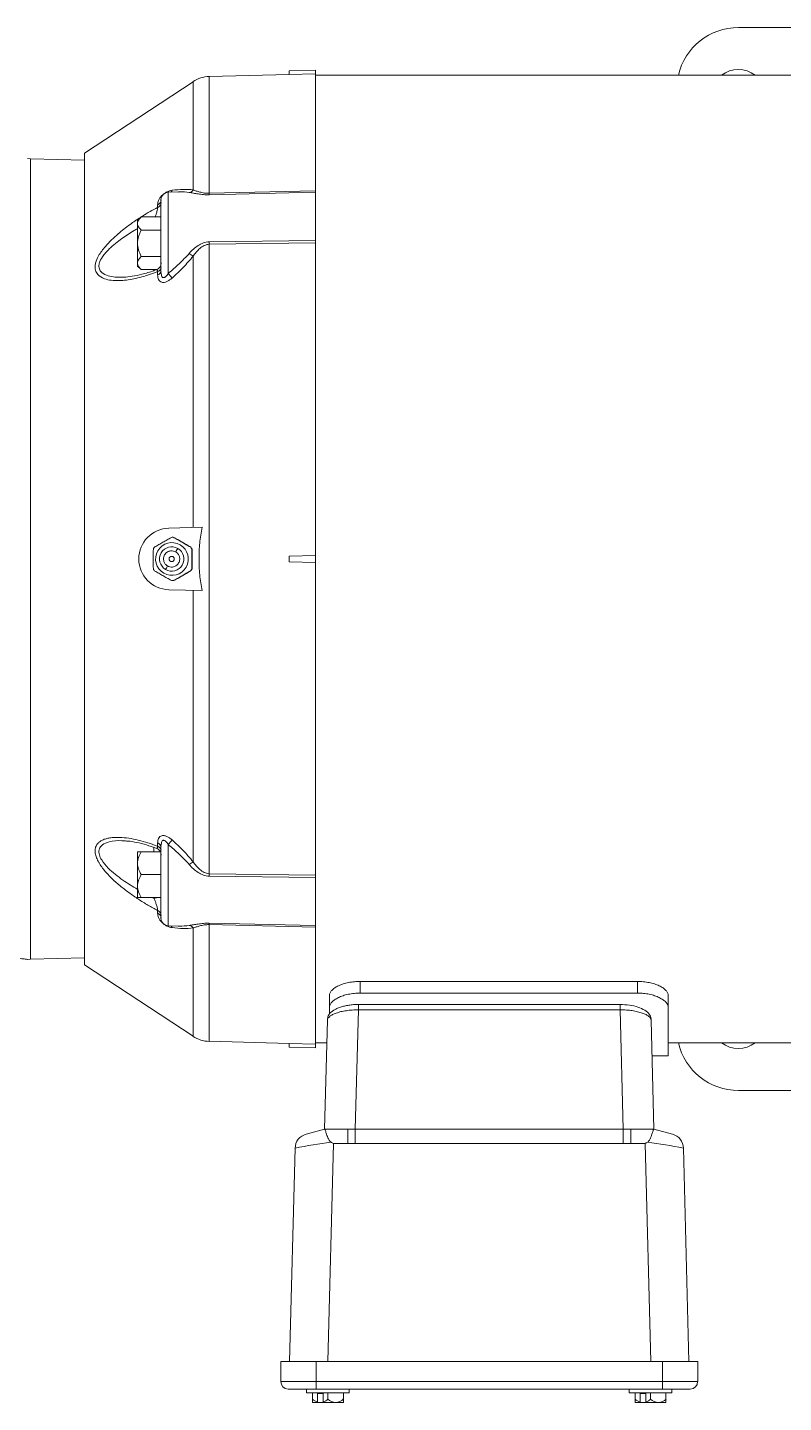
# Paper-space layout '_Top' of a CAD drawing. Header units: inches. Extents: x -13 to 10, y -6.8 to 4.5.
# Drawn here: x -7.5 to -1.36, y -6.85 to 4.32 of the extents above; entities that cross this region are included whole.
import ezdxf

# ---------------------------------------------------------------- set-up
doc = ezdxf.new("R2010")
doc.units = ezdxf.units.IN
doc.header["$MEASUREMENT"] = 0

psp = doc.layouts.new('_Top')

# ---------------------------------------------------------------- linework, layer by layer
at = {"color": 7, "linetype": 'Continuous', "lineweight": 15}
for p, q in [((-1.724, 4.315), (3.777, 4.315)), ((-5.372, 3.933), (-6.02, 3.916)), ((-5.372, 3.963), (-5.157, 3.969)), ((-5.372, 3.963), (-5.372, 3.933)), ((-5.157, 3.939), (-5.372, 3.933)), ((-5.157, 3.969), (-5.157, 2.989)), ((5.157, 3.928), (-5.157, 3.928)), ((-6.151, 3.875), (-7.032, 3.296)), ((-7.471, 3.25), (-7.496, 3.251)), ((-7.032, 3.238), (-7.471, 3.25)), ((-7.471, 3.25), (-7.471, -3.25)), ((-7.032, -3.296), (-7.032, 3.296)), ((-6.412, 2.337), (-6.412, 2.918)), ((-6.272, 2.98), (-6.353, 2.978)), ((-6.02, 2.969), (-5.157, 2.989)), ((-5.157, 2.977), (-6.02, 2.957)), ((-5.157, 2.586), (-5.157, 2.977)), ((-6.439, 2.854), (-6.439, 2.876)), ((-6.573, 2.777), (-6.602, 2.749)), ((-6.602, 2.378), (-6.602, 2.749)), ((-6.573, 2.777), (-6.412, 2.777)), ((-6.573, 2.67), (-6.412, 2.67)), ((-6.02, 2.575), (-5.157, 2.586)), ((-6.573, 2.456), (-6.412, 2.456)), ((-6.151, 2.459), (-6.151, 0.255)), ((-5.157, 2.566), (-6.02, 2.555)), ((-6.02, 2.555), (-6.02, -2.555)), ((-5.157, 2.566), (-5.157, -2.566)), ((-6.602, 2.378), (-6.573, 2.349)), ((-6.573, 2.349), (-6.448, 2.349)), ((-6.439, 2.306), (-6.439, 2.333)), ((-6.077, 0.257), (-6.348, 0.25)), ((-6.313, 0.176), (-6.315, 0.176)), ((-6.305, 0.173), (-6.304, 0.173)), ((-6.173, 0.098), (-6.174, 0.098)), ((-6.167, 0.091), (-6.166, 0.091)), ((-6.162, 0.085), (-6.164, 0.085)), ((-6.162, 0.076), (-6.16, 0.076)), ((-5.372, 0.023), (-5.157, 0.029)), ((-5.372, 0.023), (-5.372, -0.023)), ((-6.174, -0.098), (-6.173, -0.098)), ((-6.166, -0.091), (-6.167, -0.091)), ((-6.164, -0.085), (-6.162, -0.085)), ((-6.16, -0.076), (-6.162, -0.076)), ((-5.372, -0.023), (-5.157, -0.029)), ((-6.315, -0.176), (-6.313, -0.176)), ((-6.304, -0.173), (-6.305, -0.173)), ((-6.348, -0.25), (-6.077, -0.257)), ((-6.151, -0.255), (-6.151, -2.459)), ((-6.439, -2.333), (-6.439, -2.306)), ((-6.412, -2.918), (-6.412, -2.337)), ((-6.602, -2.749), (-6.602, -2.378)), ((-6.573, -2.378), (-6.418, -2.378)), ((-6.573, -2.563), (-6.412, -2.563)), ((-6.02, -2.555), (-5.157, -2.566)), ((-5.157, -2.586), (-6.02, -2.575)), ((-5.157, -2.977), (-5.157, -2.586)), ((-6.573, -2.749), (-6.412, -2.749)), ((-6.439, -2.876), (-6.439, -2.854)), ((-6.353, -2.978), (-6.272, -2.98)), ((-6.02, -2.957), (-5.157, -2.977)), ((-5.157, -2.989), (-6.02, -2.969)), ((-5.157, -2.989), (-5.157, -3.969)), ((-7.496, -3.251), (-7.471, -3.25)), ((-7.471, -3.25), (-7.032, -3.238)), ((-7.032, -3.296), (-6.151, -3.875)), ((-2.544, -3.43), (-4.794, -3.43)), ((-4.794, -3.43), (-4.794, -3.524)), ((-2.544, -3.43), (-2.544, -3.524)), ((-5.044, -3.545), (-5.044, -3.693)), ((-2.544, -3.524), (-4.794, -3.524)), ((-2.294, -3.545), (-2.294, -4.035)), ((-4.809, -3.661), (-4.834, -4.63)), ((-4.809, -3.617), (-2.684, -3.617)), ((-4.809, -3.661), (-4.809, -3.617)), ((-2.684, -3.661), (-4.809, -3.661)), ((-2.684, -3.661), (-2.684, -3.617)), ((-2.659, -4.63), (-2.684, -3.661)), ((-5.084, -4.63), (-5.061, -3.745)), ((-2.432, -3.745), (-2.409, -4.63)), ((-6.02, -3.916), (-5.372, -3.933)), ((-5.372, -3.933), (-5.157, -3.939)), ((-5.372, -3.933), (-5.372, -3.963)), ((-5.372, -3.963), (-5.157, -3.969)), ((-5.157, -3.928), (-5.066, -3.928)), ((-2.294, -3.928), (5.157, -3.928)), ((-2.424, -4.035), (-2.294, -4.035)), ((-1.724, -4.315), (3.777, -4.315)), ((-5.234, -4.67), (-5.084, -4.63)), ((-5.084, -4.63), (-2.409, -4.63)), ((-4.895, -4.747), (-4.895, -4.63)), ((-4.834, -4.747), (-4.834, -4.63)), ((-2.659, -4.747), (-2.659, -4.63)), ((-2.598, -4.747), (-2.598, -4.63)), ((-2.409, -4.63), (-2.259, -4.67)), ((-5.368, -6.515), (-5.323, -4.783)), ((-5.012, -4.747), (-5.058, -6.515)), ((-4.895, -4.747), (-5.012, -4.747)), ((-2.659, -4.747), (-4.834, -4.747)), ((-2.481, -4.747), (-2.598, -4.747)), ((-2.435, -6.515), (-2.481, -4.747)), ((-2.17, -4.783), (-2.125, -6.515)), ((-2.054, -6.515), (-5.439, -6.515)), ((-5.439, -6.679), (-5.439, -6.515)), ((-5.152, -6.515), (-5.152, -6.739)), ((-2.341, -6.739), (-2.341, -6.515)), ((-2.054, -6.515), (-2.054, -6.679)), ((-5.439, -6.679), (-2.054, -6.679)), ((-2.115, -6.739), (-5.379, -6.739)), ((-5.231, -6.739), (-5.231, -6.77)), ((-5.231, -6.77), (-4.883, -6.77)), ((-5.182, -6.849), (-5.182, -6.77)), ((-5.142, -6.775), (-5.096, -6.775)), ((-5.142, -6.845), (-5.142, -6.775)), ((-5.096, -6.775), (-5.096, -6.845)), ((-5.056, -6.822), (-5.056, -6.77)), ((-4.931, -6.849), (-4.931, -6.77)), ((-4.883, -6.77), (-4.883, -6.739)), ((-2.611, -6.739), (-2.611, -6.77)), ((-2.611, -6.77), (-2.263, -6.77)), ((-2.562, -6.849), (-2.562, -6.77)), ((-2.522, -6.775), (-2.476, -6.775)), ((-2.522, -6.845), (-2.522, -6.775)), ((-2.476, -6.775), (-2.476, -6.845)), ((-2.437, -6.822), (-2.437, -6.77)), ((-2.312, -6.849), (-2.312, -6.77)), ((-2.263, -6.77), (-2.263, -6.739)), ((-4.931, -6.849), (-5.182, -6.849)), ((-2.312, -6.849), (-2.562, -6.849))]:
    psp.add_line(p, q, dxfattribs=at)
at = {"color": 8, "linetype": 'Continuous', "lineweight": 15}
for p, q in [((-6.02, 3.916), (-6.02, 2.969)), ((-6.151, 3.875), (-6.151, 2.996)), ((-6.353, 2.978), (-6.353, 2.319)), ((-6.47, 2.336), (-6.47, 2.349)), ((-6.47, -2.378), (-6.47, -2.339)), ((-6.353, -2.319), (-6.353, -2.978)), ((-6.151, -2.996), (-6.151, -3.875)), ((-6.02, -2.969), (-6.02, -3.916))]:
    psp.add_line(p, q, dxfattribs=at)
at = {"color": 7, "linetype": 'Continuous', "lineweight": 15}
psp.add_circle((-6.325, 0), 0.0211, dxfattribs=at)
for centre, radius, start, end in [((-1.724, 3.815), 0.5, 90, 166.9383), ((-6.014, 3.667), 0.25, 91.5, 123.3351), ((-1.724, 3.75), 0.224, 52.7054, 127.2946), ((-6.457, 2.918), 0.0454, 293.7861, 356.9186), ((-6.352, 2.918), 0.06, 91.5, 180), ((-6.191, 3.023), 0.0489, 280.5988, 325.7174), ((-6.542, 2.963), 0.522, 359.3655, 0.6345), ((-6.456, 2.896), 0.0451, 293.4992, 356.7984), ((-7.702, 2.565), 1.682, 359.6508, 0.3492), ((-5.946, 2.777), 0.379, 231.3653, 237.2181), ((-6.471, 2.404), 0.06, 290.0197, 359.9915), ((-6.449, 2.369), 0.0378, 286.1388, 352.9984), ((-6.449, 2.342), 0.0375, 285.7369, 352.7449), ((-6.677, 2.016), 0.443, 36.6495, 42.9888), ((-6.342, 0), 0.25, 91.5, 268.5), ((-6.323, 0), 0.133, 60.0169, 240.0001), ((-6.323, 0), 0.133, 240.0169, 60.0001), ((-6.318, 0), 0.176, 89.0022, 90.9978), ((-6.316, 0), 0.176, 89.0022, 90.9978), ((-6.318, 0), 0.176, 149.0112, 151.0058), ((-6.325, 0), 0.0985, 60.0164, 240.0006), ((-6.325, 0), 0.0985, 240.0164, 60.0006), ((-6.318, 0), 0.176, 28.9942, 30.9888), ((-6.316, 0), 0.176, 28.9942, 30.9888), ((-6.318, 0), 0.176, 208.9942, 210.9888), ((-6.318, 0), 0.176, 329.0112, 331.0058), ((-6.316, 0), 0.176, 329.0112, 330.0085), ((-6.316, 0), 0.176, 330.0085, 331.0058), ((-6.318, 0), 0.176, 269.0022, 270.9978), ((-6.449, -2.342), 0.0375, 7.2551, 74.2631), ((-6.449, -2.369), 0.0378, 7.0016, 73.8612), ((-6.677, -2.016), 0.443, 317.0112, 323.3505), ((-6.471, -2.404), 0.06, 0.0085, 69.9405), ((-5.946, -2.777), 0.379, 122.7819, 128.6347), ((-7.702, -2.565), 1.682, 359.6508, 0.3492), ((-6.456, -2.896), 0.0451, 3.2016, 66.5008), ((-6.457, -2.918), 0.0454, 3.0814, 66.2139), ((-6.352, -2.918), 0.06, 180, 268.5), ((-6.191, -3.023), 0.0489, 34.2826, 79.4012), ((-6.542, -2.963), 0.522, 359.3655, 0.6345), ((-6.014, -3.667), 0.25, 236.6649, 268.5), ((-1.724, -3.815), 0.5, 193.0617, 270), ((-1.724, -3.75), 0.224, 232.7054, 307.2946), ((-5.203, -4.786), 0.12, 105, 178.5), ((-2.29, -4.786), 0.12, 1.5, 75), ((-3.97, -12.057), 7.399, 98.2438, 100.532), ((-3.523, -12.057), 7.399, 79.468, 81.7562), ((-5.379, -6.679), 0.06, 180, 270), ((-2.115, -6.679), 0.06, 270, 0), ((-5.116, -6.757), 0.0917, 224.4541, 253.2992), ((-4.975, -6.774), 0.182, 203.0959, 204.2538), ((-5.122, -6.757), 0.0917, 286.7008, 315.5459), ((-4.928, -6.774), 0.182, 203.0959, 204.2538), ((-4.993, -6.76), 0.0883, 223.9815, 269.3146), ((-4.995, -6.76), 0.0883, 270.6854, 316.0185), ((-2.496, -6.757), 0.0917, 224.4541, 253.2992), ((-2.355, -6.774), 0.182, 203.0959, 204.2538), ((-2.502, -6.757), 0.0917, 286.7008, 315.5459), ((-2.308, -6.774), 0.182, 203.0959, 204.2538), ((-2.373, -6.76), 0.0883, 223.9815, 269.3146), ((-2.375, -6.76), 0.0883, 270.6854, 316.0185)]:
    psp.add_arc(centre, radius, start, end, dxfattribs=at)
at = {"color": 8, "linetype": 'Continuous', "lineweight": 15}
for centre, radius, start, end in [((-6.358, 3.011), 0.0405, 305.3998, 333.3049), ((-6.471, -2.639), 0.114, 270.3287, 285.0124), ((-6.358, -3.011), 0.0405, 26.6951, 54.6002)]:
    psp.add_arc(centre, radius, start, end, dxfattribs=at)
at = {"color": 7, "linetype": 'Continuous', "lineweight": 15}
for points, knots in [([(-6.439, 2.876), (-6.439, 2.882), (-6.438, 2.887), (-6.436, 2.899), (-6.434, 2.905), (-6.429, 2.918), (-6.425, 2.924), (-6.417, 2.938), (-6.411, 2.944), (-6.402, 2.953), (-6.399, 2.956), (-6.392, 2.962), (-6.389, 2.965), (-6.382, 2.97), (-6.378, 2.972), (-6.371, 2.976), (-6.367, 2.978), (-6.356, 2.984), (-6.349, 2.986), (-6.335, 2.991), (-6.328, 2.992), (-6.322, 2.993)], [0, 0, 0, 0, 0.125, 0.125, 0.25, 0.25, 0.375, 0.375, 0.5, 0.5, 0.5625, 0.5625, 0.625, 0.625, 0.6875, 0.6875, 0.75, 0.75, 0.875, 0.875, 1, 1, 1, 1]), ([(-6.322, 2.993), (-6.291, 2.997), (-6.261, 3), (-6.204, 3.001), (-6.177, 3), (-6.151, 2.996)], [0, 0, 0, 0, 0.5, 0.5, 1, 1, 1, 1]), ([(-6.02, 2.957), (-6.037, 2.957), (-6.052, 2.957), (-6.083, 2.96), (-6.097, 2.962), (-6.124, 2.966), (-6.137, 2.968), (-6.161, 2.972), (-6.172, 2.974), (-6.182, 2.975)], [0, 0, 0, 0, 0.25, 0.25, 0.5, 0.5, 0.75, 0.75, 1, 1, 1, 1]), ([(-6.151, 2.996), (-6.143, 2.993), (-6.135, 2.99), (-6.116, 2.985), (-6.107, 2.982), (-6.085, 2.976), (-6.074, 2.973), (-6.055, 2.97), (-6.048, 2.97), (-6.035, 2.969), (-6.027, 2.968), (-6.02, 2.969)], [0, 0, 0, 0, 0.25, 0.25, 0.5, 0.5, 0.75, 0.75, 0.875, 0.875, 1, 1, 1, 1]), ([(-6.602, 2.724), (-6.602, 2.733), (-6.599, 2.742), (-6.588, 2.76), (-6.581, 2.769), (-6.573, 2.777)], [0, 0, 0, 0, 0.5, 0.5, 1, 1, 1, 1]), ([(-6.573, 2.67), (-6.581, 2.679), (-6.588, 2.687), (-6.596, 2.701), (-6.598, 2.705), (-6.601, 2.714), (-6.602, 2.719), (-6.602, 2.724)], [0, 0, 0, 0, 0.5, 0.5, 0.75, 0.75, 1, 1, 1, 1]), ([(-6.602, 2.563), (-6.602, 2.582), (-6.599, 2.6), (-6.591, 2.627), (-6.588, 2.636), (-6.581, 2.654), (-6.577, 2.662), (-6.573, 2.67)], [0, 0, 0, 0, 0.5, 0.5, 0.75, 0.75, 1, 1, 1, 1]), ([(-6.182, 2.481), (-6.172, 2.493), (-6.161, 2.505), (-6.137, 2.526), (-6.124, 2.536), (-6.097, 2.554), (-6.083, 2.561), (-6.052, 2.572), (-6.037, 2.575), (-6.02, 2.575)], [0, 0, 0, 0, 0.25, 0.25, 0.5, 0.5, 0.75, 0.75, 1, 1, 1, 1]), ([(-6.573, 2.456), (-6.581, 2.473), (-6.588, 2.49), (-6.596, 2.517), (-6.598, 2.526), (-6.601, 2.544), (-6.602, 2.554), (-6.602, 2.563)], [0, 0, 0, 0, 0.5, 0.5, 0.75, 0.75, 1, 1, 1, 1]), ([(-6.602, 2.403), (-6.602, 2.412), (-6.599, 2.421), (-6.588, 2.439), (-6.581, 2.448), (-6.573, 2.456)], [0, 0, 0, 0, 0.5, 0.5, 1, 1, 1, 1]), ([(-6.353, 2.319), (-6.323, 2.344), (-6.293, 2.37), (-6.236, 2.424), (-6.209, 2.452), (-6.182, 2.481)], [0, 0, 0, 0, 0.5, 0.5, 1, 1, 1, 1]), ([(-6.151, 2.459), (-6.177, 2.427), (-6.204, 2.396), (-6.261, 2.337), (-6.291, 2.309), (-6.322, 2.281)], [0, 0, 0, 0, 0.5, 0.5, 1, 1, 1, 1]), ([(-6.02, 2.555), (-6.027, 2.555), (-6.034, 2.554), (-6.048, 2.55), (-6.055, 2.548), (-6.074, 2.538), (-6.085, 2.53), (-6.107, 2.512), (-6.116, 2.502), (-6.135, 2.481), (-6.143, 2.47), (-6.151, 2.459)], [0, 0, 0, 0, 0.125, 0.125, 0.25, 0.25, 0.5, 0.5, 0.75, 0.75, 1, 1, 1, 1]), ([(-6.452, 2.348), (-6.458, 2.346), (-6.496, 2.33), (-6.562, 2.312), (-6.643, 2.294), (-6.695, 2.288), (-6.719, 2.288), (-6.721, 2.288)], [0, 0, 0, 0, 0.062478, 0.413126, 0.702682, 0.967397, 1, 1, 1, 1]), ([(-6.573, 2.349), (-6.581, 2.357), (-6.588, 2.366), (-6.596, 2.379), (-6.598, 2.384), (-6.601, 2.393), (-6.602, 2.398), (-6.602, 2.403)], [0, 0, 0, 0, 0.5, 0.5, 0.75, 0.75, 1, 1, 1, 1]), ([(-6.322, 2.281), (-6.328, 2.275), (-6.335, 2.27), (-6.349, 2.26), (-6.356, 2.256), (-6.371, 2.25), (-6.378, 2.247), (-6.389, 2.245), (-6.392, 2.245), (-6.399, 2.245), (-6.402, 2.246), (-6.411, 2.248), (-6.417, 2.251), (-6.425, 2.258), (-6.429, 2.263), (-6.437, 2.279), (-6.439, 2.292), (-6.439, 2.306)], [0, 0, 0, 0, 0.125, 0.125, 0.25, 0.25, 0.375, 0.375, 0.4375, 0.4375, 0.5, 0.5, 0.625, 0.625, 0.75, 0.75, 1, 1, 1, 1]), ([(-6.412, 2.337), (-6.412, 2.327), (-6.411, 2.317), (-6.408, 2.303), (-6.407, 2.298), (-6.404, 2.292), (-6.403, 2.29), (-6.4, 2.287), (-6.398, 2.286), (-6.395, 2.284), (-6.393, 2.284), (-6.389, 2.284), (-6.387, 2.285), (-6.382, 2.286), (-6.38, 2.288), (-6.376, 2.29), (-6.374, 2.292), (-6.369, 2.297), (-6.365, 2.301), (-6.359, 2.31), (-6.356, 2.314), (-6.353, 2.319)], [0, 0, 0, 0, 0.25, 0.25, 0.375, 0.375, 0.4375, 0.4375, 0.5, 0.5, 0.5625, 0.5625, 0.625, 0.625, 0.6875, 0.6875, 0.75, 0.75, 0.875, 0.875, 1, 1, 1, 1]), ([(-6.077, 0.257), (-6.082, 0.236), (-6.086, 0.215), (-6.093, 0.173), (-6.095, 0.151), (-6.101, 0.087), (-6.103, 0.044), (-6.103, -0.009), (-6.103, -0.02), (-6.103, -0.042), (-6.102, -0.053), (-6.101, -0.085), (-6.099, -0.107), (-6.095, -0.15), (-6.093, -0.172), (-6.086, -0.215), (-6.082, -0.236), (-6.077, -0.257)], [0, 0, 0, 0, 0.125, 0.125, 0.25, 0.25, 0.5, 0.5, 0.5625, 0.5625, 0.625, 0.625, 0.75, 0.75, 0.875, 0.875, 1, 1, 1, 1]), ([(-6.331, 0.173), (-6.341, 0.167), (-6.352, 0.161), (-6.368, 0.152), (-6.374, 0.149), (-6.385, 0.142), (-6.391, 0.139), (-6.408, 0.129), (-6.419, 0.123), (-6.441, 0.11), (-6.451, 0.104), (-6.462, 0.098)], [0, 0, 0, 0, 0.25, 0.25, 0.375, 0.375, 0.5, 0.5, 0.75, 0.75, 1, 1, 1, 1]), ([(-6.174, 0.098), (-6.185, 0.104), (-6.196, 0.11), (-6.212, 0.119), (-6.218, 0.122), (-6.229, 0.129), (-6.234, 0.132), (-6.251, 0.142), (-6.263, 0.148), (-6.284, 0.161), (-6.295, 0.167), (-6.305, 0.173)], [0, 0, 0, 0, 0.25, 0.25, 0.375, 0.375, 0.5, 0.5, 0.75, 0.75, 1, 1, 1, 1]), ([(-6.474, 0.076), (-6.474, 0.064), (-6.475, 0.051), (-6.475, 0.032), (-6.475, 0.026), (-6.475, 0.013), (-6.475, 0.007), (-6.475, -0.013), (-6.475, -0.026), (-6.475, -0.051), (-6.474, -0.064), (-6.474, -0.076)], [0, 0, 0, 0, 0.25, 0.25, 0.375, 0.375, 0.5, 0.5, 0.75, 0.75, 1, 1, 1, 1]), ([(-6.358, -0.057), (-6.363, -0.054), (-6.368, -0.051), (-6.378, -0.041), (-6.383, -0.034), (-6.389, -0.018), (-6.392, -0.008), (-6.391, 0.013), (-6.388, 0.023), (-6.377, 0.042), (-6.369, 0.051), (-6.352, 0.061), (-6.342, 0.064), (-6.325, 0.067), (-6.317, 0.066), (-6.303, 0.062), (-6.297, 0.06), (-6.292, 0.057)], [0, 0, 0, 0, 0.125, 0.125, 0.25, 0.25, 0.375, 0.375, 0.5, 0.5, 0.625, 0.625, 0.75, 0.75, 0.875, 0.875, 1, 1, 1, 1]), ([(-6.292, 0.057), (-6.288, 0.054), (-6.283, 0.051), (-6.273, 0.041), (-6.268, 0.034), (-6.261, 0.018), (-6.259, 0.008), (-6.26, -0.013), (-6.263, -0.023), (-6.274, -0.042), (-6.282, -0.051), (-6.299, -0.061), (-6.309, -0.064), (-6.326, -0.067), (-6.334, -0.066), (-6.348, -0.062), (-6.354, -0.06), (-6.358, -0.057)], [0, 0, 0, 0, 0.125, 0.125, 0.25, 0.25, 0.375, 0.375, 0.5, 0.5, 0.625, 0.625, 0.75, 0.75, 0.875, 0.875, 1, 1, 1, 1]), ([(-6.292, 0.057), (-6.289, 0.063), (-6.286, 0.069), (-6.279, 0.079), (-6.277, 0.083), (-6.276, 0.085)], [0, 0, 0, 0, 0.5, 0.5, 1, 1, 1, 1]), ([(-6.162, -0.076), (-6.162, -0.064), (-6.162, -0.051), (-6.162, -0.032), (-6.162, -0.026), (-6.162, -0.013), (-6.162, -0.007), (-6.162, 0.013), (-6.162, 0.026), (-6.162, 0.051), (-6.162, 0.064), (-6.162, 0.076)], [0, 0, 0, 0, 0.25, 0.25, 0.375, 0.375, 0.5, 0.5, 0.75, 0.75, 1, 1, 1, 1]), ([(-6.462, -0.098), (-6.451, -0.104), (-6.441, -0.11), (-6.425, -0.119), (-6.419, -0.122), (-6.408, -0.129), (-6.402, -0.132), (-6.385, -0.142), (-6.374, -0.148), (-6.352, -0.161), (-6.341, -0.167), (-6.331, -0.173)], [0, 0, 0, 0, 0.25, 0.25, 0.375, 0.375, 0.5, 0.5, 0.75, 0.75, 1, 1, 1, 1]), ([(-6.358, -0.057), (-6.362, -0.063), (-6.365, -0.069), (-6.371, -0.079), (-6.373, -0.083), (-6.374, -0.085)], [0, 0, 0, 0, 0.5, 0.5, 1, 1, 1, 1]), ([(-6.305, -0.173), (-6.295, -0.167), (-6.284, -0.161), (-6.268, -0.152), (-6.263, -0.149), (-6.252, -0.142), (-6.246, -0.139), (-6.229, -0.129), (-6.218, -0.123), (-6.196, -0.11), (-6.185, -0.104), (-6.174, -0.098)], [0, 0, 0, 0, 0.25, 0.25, 0.375, 0.375, 0.5, 0.5, 0.75, 0.75, 1, 1, 1, 1]), ([(-6.439, -2.854), (-6.465, -2.84), (-6.491, -2.826), (-6.544, -2.795), (-6.57, -2.779), (-6.621, -2.745), (-6.647, -2.727), (-6.697, -2.691), (-6.722, -2.672), (-6.771, -2.631), (-6.794, -2.61), (-6.828, -2.577), (-6.839, -2.566), (-6.86, -2.543), (-6.87, -2.531), (-6.889, -2.506), (-6.898, -2.494), (-6.91, -2.476), (-6.914, -2.469), (-6.921, -2.457), (-6.924, -2.451), (-6.933, -2.432), (-6.938, -2.419), (-6.943, -2.4), (-6.945, -2.394), (-6.946, -2.382), (-6.947, -2.371), (-6.947, -2.36), (-6.945, -2.349), (-6.944, -2.344), (-6.939, -2.33), (-6.934, -2.321), (-6.922, -2.306), (-6.915, -2.299), (-6.899, -2.288), (-6.89, -2.283), (-6.871, -2.275), (-6.861, -2.272), (-6.84, -2.267), (-6.829, -2.265), (-6.807, -2.262), (-6.795, -2.261), (-6.772, -2.26), (-6.76, -2.26), (-6.723, -2.261), (-6.698, -2.264), (-6.648, -2.271), (-6.622, -2.276), (-6.57, -2.289), (-6.544, -2.296), (-6.491, -2.313), (-6.465, -2.322), (-6.439, -2.333)], [0, 0, 0, 0, 0.0625, 0.0625, 0.125, 0.125, 0.1875, 0.1875, 0.25, 0.25, 0.3125, 0.3125, 0.34375, 0.34375, 0.375, 0.375, 0.40625, 0.40625, 0.421875, 0.421875, 0.4375, 0.4375, 0.46875, 0.46875, 0.484375, 0.484375, 0.5, 0.515625, 0.515625, 0.53125, 0.53125, 0.5625, 0.5625, 0.59375, 0.59375, 0.625, 0.625, 0.65625, 0.65625, 0.6875, 0.6875, 0.71875, 0.71875, 0.75, 0.75, 0.8125, 0.8125, 0.875, 0.875, 0.9375, 0.9375, 1, 1, 1, 1]), ([(-6.721, -2.288), (-6.708, -2.289), (-6.672, -2.29), (-6.608, -2.301), (-6.531, -2.32), (-6.477, -2.339), (-6.452, -2.348)], [0, 0, 0, 0, 0.161948, 0.429271, 0.724006, 1, 1, 1, 1]), ([(-6.439, -2.306), (-6.439, -2.299), (-6.438, -2.293), (-6.436, -2.28), (-6.434, -2.274), (-6.429, -2.263), (-6.425, -2.258), (-6.417, -2.251), (-6.411, -2.248), (-6.402, -2.246), (-6.399, -2.245), (-6.392, -2.245), (-6.389, -2.245), (-6.382, -2.247), (-6.378, -2.247), (-6.371, -2.25), (-6.367, -2.251), (-6.356, -2.256), (-6.349, -2.26), (-6.335, -2.27), (-6.328, -2.275), (-6.322, -2.281)], [0, 0, 0, 0, 0.125, 0.125, 0.25, 0.25, 0.375, 0.375, 0.5, 0.5, 0.5625, 0.5625, 0.625, 0.625, 0.6875, 0.6875, 0.75, 0.75, 0.875, 0.875, 1, 1, 1, 1]), ([(-6.353, -2.319), (-6.356, -2.314), (-6.359, -2.31), (-6.365, -2.301), (-6.369, -2.297), (-6.376, -2.29), (-6.38, -2.287), (-6.387, -2.285), (-6.389, -2.284), (-6.393, -2.284), (-6.395, -2.284), (-6.4, -2.287), (-6.403, -2.29), (-6.407, -2.298), (-6.408, -2.303), (-6.411, -2.317), (-6.412, -2.327), (-6.412, -2.337)], [0, 0, 0, 0, 0.125, 0.125, 0.25, 0.25, 0.375, 0.375, 0.4375, 0.4375, 0.5, 0.5, 0.625, 0.625, 0.75, 0.75, 1, 1, 1, 1]), ([(-6.182, -2.481), (-6.209, -2.452), (-6.236, -2.424), (-6.293, -2.37), (-6.323, -2.344), (-6.353, -2.319)], [0, 0, 0, 0, 0.5, 0.5, 1, 1, 1, 1]), ([(-6.322, -2.281), (-6.291, -2.309), (-6.261, -2.337), (-6.204, -2.396), (-6.177, -2.427), (-6.151, -2.459)], [0, 0, 0, 0, 0.5, 0.5, 1, 1, 1, 1]), ([(-6.602, -2.471), (-6.602, -2.454), (-6.599, -2.439), (-6.588, -2.407), (-6.581, -2.392), (-6.573, -2.378)], [0, 0, 0, 0, 0.5, 0.5, 1, 1, 1, 1]), ([(-6.602, -2.378), (-6.602, -2.378), (-6.599, -2.378), (-6.591, -2.378), (-6.588, -2.378), (-6.581, -2.378), (-6.577, -2.378), (-6.573, -2.378)], [0, 0, 0, 0, 0.5, 0.5, 0.75, 0.75, 1, 1, 1, 1]), ([(-6.573, -2.563), (-6.581, -2.549), (-6.588, -2.534), (-6.596, -2.511), (-6.598, -2.503), (-6.601, -2.487), (-6.602, -2.479), (-6.602, -2.471)], [0, 0, 0, 0, 0.5, 0.5, 0.75, 0.75, 1, 1, 1, 1]), ([(-6.602, -2.656), (-6.602, -2.64), (-6.599, -2.624), (-6.588, -2.593), (-6.581, -2.578), (-6.573, -2.563)], [0, 0, 0, 0, 0.5, 0.5, 1, 1, 1, 1]), ([(-6.02, -2.575), (-6.037, -2.575), (-6.052, -2.572), (-6.083, -2.561), (-6.097, -2.554), (-6.124, -2.536), (-6.137, -2.526), (-6.161, -2.505), (-6.172, -2.493), (-6.182, -2.481)], [0, 0, 0, 0, 0.25, 0.25, 0.5, 0.5, 0.75, 0.75, 1, 1, 1, 1]), ([(-6.151, -2.459), (-6.143, -2.47), (-6.135, -2.481), (-6.116, -2.502), (-6.107, -2.512), (-6.085, -2.53), (-6.074, -2.538), (-6.055, -2.548), (-6.048, -2.55), (-6.035, -2.554), (-6.027, -2.555), (-6.02, -2.555)], [0, 0, 0, 0, 0.25, 0.25, 0.5, 0.5, 0.75, 0.75, 0.875, 0.875, 1, 1, 1, 1]), ([(-6.573, -2.749), (-6.581, -2.734), (-6.588, -2.719), (-6.596, -2.696), (-6.598, -2.688), (-6.601, -2.672), (-6.602, -2.664), (-6.602, -2.656)], [0, 0, 0, 0, 0.5, 0.5, 0.75, 0.75, 1, 1, 1, 1]), ([(-6.602, -2.749), (-6.602, -2.749), (-6.599, -2.749), (-6.591, -2.749), (-6.588, -2.749), (-6.581, -2.749), (-6.577, -2.749), (-6.573, -2.749)], [0, 0, 0, 0, 0.5, 0.5, 0.75, 0.75, 1, 1, 1, 1]), ([(-6.439, -2.854), (-6.439, -2.851), (-6.439, -2.848), (-6.44, -2.839), (-6.441, -2.835), (-6.443, -2.826), (-6.445, -2.821), (-6.447, -2.812), (-6.449, -2.808), (-6.453, -2.794), (-6.457, -2.785), (-6.463, -2.769), (-6.467, -2.76), (-6.47, -2.753)], [0, 0, 0, 0, 0.125, 0.125, 0.25, 0.25, 0.375, 0.375, 0.5, 0.5, 0.75, 0.75, 1, 1, 1, 1]), ([(-6.322, -2.993), (-6.328, -2.992), (-6.335, -2.991), (-6.349, -2.986), (-6.356, -2.984), (-6.371, -2.977), (-6.378, -2.972), (-6.389, -2.965), (-6.392, -2.962), (-6.399, -2.956), (-6.402, -2.953), (-6.411, -2.944), (-6.417, -2.938), (-6.425, -2.925), (-6.429, -2.918), (-6.437, -2.899), (-6.439, -2.887), (-6.439, -2.876)], [0, 0, 0, 0, 0.125, 0.125, 0.25, 0.25, 0.375, 0.375, 0.4375, 0.4375, 0.5, 0.5, 0.625, 0.625, 0.75, 0.75, 1, 1, 1, 1]), ([(-6.151, -2.996), (-6.177, -3), (-6.204, -3.001), (-6.261, -3), (-6.291, -2.997), (-6.322, -2.993)], [0, 0, 0, 0, 0.5, 0.5, 1, 1, 1, 1]), ([(-6.182, -2.975), (-6.172, -2.974), (-6.161, -2.972), (-6.137, -2.968), (-6.124, -2.966), (-6.097, -2.962), (-6.083, -2.96), (-6.052, -2.957), (-6.037, -2.957), (-6.02, -2.957)], [0, 0, 0, 0, 0.25, 0.25, 0.5, 0.5, 0.75, 0.75, 1, 1, 1, 1]), ([(-6.02, -2.969), (-6.027, -2.968), (-6.034, -2.969), (-6.048, -2.97), (-6.055, -2.97), (-6.074, -2.973), (-6.085, -2.976), (-6.107, -2.982), (-6.116, -2.985), (-6.135, -2.99), (-6.143, -2.993), (-6.151, -2.996)], [0, 0, 0, 0, 0.125, 0.125, 0.25, 0.25, 0.5, 0.5, 0.75, 0.75, 1, 1, 1, 1]), ([(-8.034, -3.228), (-7.997, -3.227), (-7.961, -3.226), (-7.908, -3.226), (-7.891, -3.226), (-7.856, -3.226), (-7.839, -3.226), (-7.79, -3.228), (-7.758, -3.229), (-7.714, -3.231), (-7.7, -3.232), (-7.673, -3.234), (-7.659, -3.235), (-7.622, -3.238), (-7.6, -3.24), (-7.571, -3.243), (-7.562, -3.244), (-7.546, -3.245), (-7.538, -3.246), (-7.519, -3.248), (-7.509, -3.249), (-7.5, -3.251), (-7.498, -3.251), (-7.495, -3.251), (-7.494, -3.251), (-7.495, -3.251)], [0, 0, 0, 0, 0.125, 0.125, 0.1875, 0.1875, 0.25, 0.25, 0.375, 0.375, 0.4375, 0.4375, 0.5, 0.5, 0.625, 0.625, 0.6875, 0.6875, 0.75, 0.75, 0.875, 0.875, 0.9375, 0.9375, 1, 1, 1, 1]), ([(-4.794, -3.43), (-4.81, -3.43), (-4.826, -3.431), (-4.858, -3.434), (-4.874, -3.436), (-4.904, -3.442), (-4.919, -3.446), (-4.939, -3.453), (-4.946, -3.455), (-4.958, -3.46), (-4.964, -3.462), (-4.982, -3.47), (-4.992, -3.476), (-5.01, -3.489), (-5.018, -3.496), (-5.028, -3.506), (-5.03, -3.509), (-5.035, -3.516), (-5.037, -3.52), (-5.042, -3.53), (-5.044, -3.538), (-5.044, -3.545)], [0, 0, 0, 0, 0.125, 0.125, 0.25, 0.25, 0.375, 0.375, 0.4375, 0.4375, 0.5, 0.5, 0.625, 0.625, 0.75, 0.75, 0.8125, 0.8125, 0.875, 0.875, 1, 1, 1, 1]), ([(-2.294, -3.545), (-2.294, -3.538), (-2.295, -3.53), (-2.302, -3.516), (-2.306, -3.509), (-2.319, -3.496), (-2.327, -3.489), (-2.34, -3.48), (-2.345, -3.477), (-2.356, -3.471), (-2.361, -3.468), (-2.378, -3.46), (-2.391, -3.455), (-2.419, -3.446), (-2.433, -3.442), (-2.455, -3.438), (-2.463, -3.437), (-2.479, -3.434), (-2.487, -3.433), (-2.511, -3.431), (-2.527, -3.43), (-2.544, -3.43)], [0, 0, 0, 0, 0.125, 0.125, 0.25, 0.25, 0.375, 0.375, 0.4375, 0.4375, 0.5, 0.5, 0.625, 0.625, 0.75, 0.75, 0.8125, 0.8125, 0.875, 0.875, 1, 1, 1, 1]), ([(-5.044, -3.642), (-5.044, -3.635), (-5.042, -3.628), (-5.036, -3.613), (-5.031, -3.606), (-5.019, -3.592), (-5.011, -3.585), (-4.998, -3.576), (-4.993, -3.573), (-4.983, -3.567), (-4.977, -3.564), (-4.96, -3.555), (-4.947, -3.55), (-4.92, -3.541), (-4.906, -3.537), (-4.883, -3.533), (-4.875, -3.531), (-4.859, -3.529), (-4.851, -3.528), (-4.827, -3.525), (-4.81, -3.524), (-4.794, -3.524)], [0, 0, 0, 0, 0.125, 0.125, 0.25, 0.25, 0.375, 0.375, 0.4375, 0.4375, 0.5, 0.5, 0.625, 0.625, 0.75, 0.75, 0.8125, 0.8125, 0.875, 0.875, 1, 1, 1, 1]), ([(-2.544, -3.524), (-2.527, -3.524), (-2.51, -3.525), (-2.478, -3.529), (-2.462, -3.531), (-2.432, -3.537), (-2.417, -3.541), (-2.397, -3.548), (-2.39, -3.55), (-2.378, -3.555), (-2.372, -3.558), (-2.36, -3.564), (-2.355, -3.567), (-2.344, -3.573), (-2.34, -3.576), (-2.326, -3.585), (-2.318, -3.592), (-2.306, -3.606), (-2.301, -3.613), (-2.295, -3.628), (-2.294, -3.635), (-2.294, -3.642)], [0, 0, 0, 0, 0.125, 0.125, 0.25, 0.25, 0.375, 0.375, 0.4375, 0.4375, 0.5, 0.5, 0.5625, 0.5625, 0.625, 0.625, 0.75, 0.75, 0.875, 0.875, 1, 1, 1, 1]), ([(-4.809, -3.661), (-4.826, -3.661), (-4.843, -3.661), (-4.875, -3.663), (-4.892, -3.665), (-4.922, -3.67), (-4.937, -3.672), (-4.957, -3.677), (-4.964, -3.679), (-4.977, -3.683), (-4.989, -3.686), (-4.999, -3.691), (-5.01, -3.695), (-5.015, -3.697), (-5.028, -3.704), (-5.036, -3.709), (-5.048, -3.719), (-5.053, -3.724), (-5.059, -3.734), (-5.061, -3.74), (-5.061, -3.745)], [0, 0, 0, 0, 0.125, 0.125, 0.25, 0.25, 0.375, 0.375, 0.4375, 0.4375, 0.5, 0.5625, 0.5625, 0.625, 0.625, 0.75, 0.75, 0.875, 0.875, 1, 1, 1, 1]), ([(-5.044, -3.693), (-5.036, -3.683), (-5.024, -3.673), (-5.002, -3.659), (-4.994, -3.655), (-4.976, -3.647), (-4.966, -3.643), (-4.945, -3.636), (-4.934, -3.632), (-4.911, -3.627), (-4.899, -3.625), (-4.875, -3.621), (-4.862, -3.619), (-4.836, -3.617), (-4.822, -3.617), (-4.809, -3.617)], [0, 0, 0, 0, 0.25, 0.25, 0.375, 0.375, 0.5, 0.5, 0.625, 0.625, 0.75, 0.75, 0.875, 0.875, 1, 1, 1, 1]), ([(-2.684, -3.617), (-2.658, -3.618), (-2.606, -3.62), (-2.535, -3.638), (-2.48, -3.664), (-2.449, -3.688), (-2.445, -3.701), (-2.444, -3.704)], [0, 0, 0, 0, 0.226294, 0.45316, 0.690307, 0.941761, 1, 1, 1, 1]), ([(-2.432, -3.745), (-2.432, -3.74), (-2.434, -3.734), (-2.438, -3.727), (-2.44, -3.724), (-2.445, -3.719), (-2.448, -3.716), (-2.457, -3.709), (-2.465, -3.704), (-2.478, -3.697), (-2.483, -3.695), (-2.493, -3.691), (-2.499, -3.689), (-2.516, -3.683), (-2.529, -3.679), (-2.549, -3.674), (-2.556, -3.673), (-2.571, -3.67), (-2.578, -3.668), (-2.601, -3.665), (-2.617, -3.663), (-2.65, -3.661), (-2.667, -3.661), (-2.684, -3.661)], [0, 0, 0, 0, 0.125, 0.125, 0.1875, 0.1875, 0.25, 0.25, 0.375, 0.375, 0.4375, 0.4375, 0.5, 0.5, 0.625, 0.625, 0.6875, 0.6875, 0.75, 0.75, 0.875, 0.875, 1, 1, 1, 1]), ([(-5.043, -3.692), (-5.044, -3.693), (-5.052, -3.702), (-5.059, -3.72), (-5.06, -3.738), (-5.06, -3.745)], [0, 0, 0, 0, 0.072209, 0.651382, 1, 1, 1, 1]), ([(-5.044, -3.692), (-5.044, -3.692), (-5.044, -3.692), (-5.044, -3.693), (-5.044, -3.693)], [0, 0, 0, 0, 0.554971, 1, 1, 1, 1]), ([(-2.433, -3.744), (-2.433, -3.737), (-2.433, -3.722), (-2.44, -3.71), (-2.444, -3.704)], [0, 0, 0, 0, 0.515536, 1, 1, 1, 1]), ([(-5.031, -4.735), (-5.035, -4.733), (-5.038, -4.73), (-5.043, -4.724), (-5.045, -4.721), (-5.051, -4.712), (-5.054, -4.705), (-5.06, -4.692), (-5.062, -4.686), (-5.066, -4.674), (-5.068, -4.668), (-5.072, -4.658), (-5.073, -4.653), (-5.076, -4.645), (-5.077, -4.641), (-5.079, -4.636), (-5.08, -4.634), (-5.082, -4.631), (-5.083, -4.63), (-5.084, -4.63)], [0, 0, 0, 0, 0.0625, 0.0625, 0.125, 0.125, 0.25, 0.25, 0.375, 0.375, 0.5, 0.5, 0.625, 0.625, 0.75, 0.75, 0.875, 0.875, 1, 1, 1, 1]), ([(-2.409, -4.63), (-2.41, -4.63), (-2.411, -4.631), (-2.413, -4.634), (-2.414, -4.636), (-2.416, -4.641), (-2.417, -4.645), (-2.42, -4.653), (-2.421, -4.658), (-2.425, -4.668), (-2.427, -4.674), (-2.431, -4.686), (-2.433, -4.692), (-2.439, -4.705), (-2.442, -4.712), (-2.448, -4.721), (-2.45, -4.724), (-2.455, -4.73), (-2.458, -4.733), (-2.462, -4.735)], [0, 0, 0, 0, 0.125, 0.125, 0.25, 0.25, 0.375, 0.375, 0.5, 0.5, 0.625, 0.625, 0.75, 0.75, 0.875, 0.875, 0.9375, 0.9375, 1, 1, 1, 1]), ([(-2.598, -4.747), (-2.611, -4.747), (-2.623, -4.747), (-2.636, -4.747), (-2.643, -4.747), (-2.651, -4.747), (-2.659, -4.747)], [0, 0, 0, 0, 0.000946849, 0.000946849, 0.000946849, 0.001530289, 0.001530289, 0.001530289, 0.001530289])]:
    psp.add_open_spline(points, degree=3, knots=knots, dxfattribs=at)
at = {"color": 8, "linetype": 'Continuous', "lineweight": 15}
for points, knots in [([(-6.182, 2.975), (-6.209, 2.979), (-6.237, 2.982), (-6.269, 2.98), (-6.272, 2.979)], [0, 0, 0, 0, 0.914557, 1, 1, 1, 1]), ([(-6.571, 2.777), (-6.568, 2.78), (-6.524, 2.809), (-6.48, 2.832), (-6.439, 2.854)], [0, 0, 0, 0, 0.0702318, 1, 1, 1, 1]), ([(-6.46, 2.777), (-6.457, 2.784), (-6.452, 2.798), (-6.445, 2.819), (-6.441, 2.838), (-6.439, 2.849), (-6.439, 2.853), (-6.439, 2.854)], [0, 0, 0, 0, 0.257747, 0.544675, 0.782769, 0.939113, 1, 1, 1, 1]), ([(-6.439, 2.333), (-6.461, 2.325), (-6.525, 2.3), (-6.632, 2.272), (-6.736, 2.258), (-6.816, 2.261), (-6.877, 2.274), (-6.923, 2.301), (-6.947, 2.342), (-6.948, 2.377), (-6.94, 2.417), (-6.918, 2.468), (-6.856, 2.551), (-6.767, 2.636), (-6.669, 2.714), (-6.606, 2.755), (-6.577, 2.773)], [0, 0, 0, 0, 0.058676, 0.172413, 0.285937, 0.348523, 0.410964, 0.485067, 0.533006, 0.581178, 0.593633, 0.648712, 0.722795, 0.83018, 0.92201, 1, 1, 1, 1]), ([(-6.602, 2.683), (-6.611, 2.677), (-6.655, 2.653), (-6.734, 2.6), (-6.823, 2.53), (-6.886, 2.46), (-6.909, 2.416), (-6.917, 2.383), (-6.915, 2.354), (-6.891, 2.319), (-6.844, 2.298), (-6.784, 2.287), (-6.742, 2.288), (-6.721, 2.288)], [0, 0, 0, 0, 0.0428222, 0.1885788, 0.3548534, 0.4652983, 0.5440057, 0.561476, 0.6286992, 0.6969228, 0.8067353, 0.9033192, 1, 1, 1, 1]), ([(-6.439, 2.333), (-6.439, 2.336), (-6.439, 2.341), (-6.441, 2.347), (-6.445, 2.35), (-6.449, 2.348), (-6.451, 2.347)], [0, 0, 0, 0, 0.25467, 0.323006, 0.695616, 1, 1, 1, 1]), ([(-6.721, -2.288), (-6.724, -2.288), (-6.764, -2.284), (-6.823, -2.291), (-6.886, -2.315), (-6.909, -2.343), (-6.917, -2.371), (-6.915, -2.401), (-6.891, -2.453), (-6.844, -2.508), (-6.784, -2.561), (-6.704, -2.621), (-6.642, -2.659), (-6.602, -2.683)], [0, 0, 0, 0, 0.010933, 0.177265, 0.287748, 0.366483, 0.383959, 0.451206, 0.519453, 0.629303, 0.725921, 0.822778, 1, 1, 1, 1]), ([(-6.451, -2.347), (-6.449, -2.348), (-6.445, -2.35), (-6.441, -2.346), (-6.439, -2.339), (-6.439, -2.334), (-6.439, -2.333)], [0, 0, 0, 0, 0.299324, 0.67434, 0.902452, 1, 1, 1, 1]), ([(-6.478, -2.749), (-6.476, -2.75), (-6.474, -2.751), (-6.471, -2.752), (-6.47, -2.753)], [0, 0, 0, 0, 0.579582, 1, 1, 1, 1]), ([(-6.272, -2.98), (-6.27, -2.98), (-6.238, -2.982), (-6.209, -2.979), (-6.182, -2.975)], [0, 0, 0, 0, 0.070453, 1, 1, 1, 1])]:
    psp.add_open_spline(points, degree=3, knots=knots, dxfattribs=at)
at = {"color": 7, "linetype": 'Continuous', "lineweight": 15}
for points in [[(-5.157, 2.989), (-5.157, 2.984), (-5.157, 2.98), (-5.157, 2.977)], [(-5.157, 2.586), (-5.157, 2.579), (-5.157, 2.572), (-5.157, 2.566)], [(-6.331, 0.173), (-6.328, 0.175), (-6.324, 0.176), (-6.321, 0.176)], [(-6.315, 0.176), (-6.311, 0.176), (-6.308, 0.175), (-6.305, 0.173)], [(-6.313, 0.176), (-6.31, 0.176), (-6.307, 0.175), (-6.304, 0.173)], [(-6.304, 0.173), (-6.282, 0.161), (-6.238, 0.136), (-6.194, 0.11), (-6.173, 0.098)], [(-6.474, 0.076), (-6.474, 0.079), (-6.473, 0.082), (-6.472, 0.085)], [(-6.469, 0.091), (-6.467, 0.094), (-6.464, 0.096), (-6.462, 0.098)], [(-6.174, 0.098), (-6.171, 0.096), (-6.169, 0.094), (-6.167, 0.091)], [(-6.173, 0.098), (-6.17, 0.096), (-6.167, 0.094), (-6.166, 0.091)], [(-6.164, 0.085), (-6.162, 0.082), (-6.161, 0.079), (-6.162, 0.076)], [(-6.162, 0.085), (-6.161, 0.082), (-6.16, 0.079), (-6.16, 0.076)], [(-6.16, 0.076), (-6.16, 0.05), (-6.16, 0), (-6.16, -0.05), (-6.16, -0.076)], [(-6.472, -0.085), (-6.473, -0.082), (-6.474, -0.079), (-6.474, -0.076)], [(-6.462, -0.098), (-6.464, -0.096), (-6.467, -0.094), (-6.469, -0.091)], [(-6.173, -0.098), (-6.194, -0.11), (-6.238, -0.136), (-6.282, -0.161), (-6.304, -0.173)], [(-6.167, -0.091), (-6.169, -0.094), (-6.171, -0.096), (-6.174, -0.098)], [(-6.166, -0.091), (-6.167, -0.094), (-6.17, -0.096), (-6.173, -0.098)], [(-6.162, -0.076), (-6.161, -0.079), (-6.162, -0.082), (-6.164, -0.085)], [(-6.16, -0.076), (-6.16, -0.079), (-6.161, -0.082), (-6.162, -0.085)], [(-6.321, -0.176), (-6.324, -0.176), (-6.328, -0.175), (-6.331, -0.173)], [(-6.305, -0.173), (-6.308, -0.175), (-6.311, -0.176), (-6.315, -0.176)], [(-6.313, -0.176), (-6.31, -0.176), (-6.307, -0.175), (-6.304, -0.173)], [(-5.157, -2.566), (-5.157, -2.572), (-5.157, -2.579), (-5.157, -2.586)], [(-5.157, -2.977), (-5.157, -2.98), (-5.157, -2.984), (-5.157, -2.989)], [(-5.084, -4.63), (-5.084, -4.63), (-5.084, -4.63), (-5.084, -4.63)], [(-2.409, -4.63), (-2.409, -4.63), (-2.409, -4.63), (-2.409, -4.63)], [(-5.031, -4.735), (-5.025, -4.739), (-5.018, -4.743), (-5.012, -4.747)], [(-4.834, -4.747), (-4.855, -4.747), (-4.875, -4.747), (-4.895, -4.747)], [(-2.462, -4.735), (-2.468, -4.739), (-2.475, -4.743), (-2.481, -4.747)]]:
    psp.add_open_spline(points, degree=3, dxfattribs=at)

doc.saveas('drawing.dxf')
